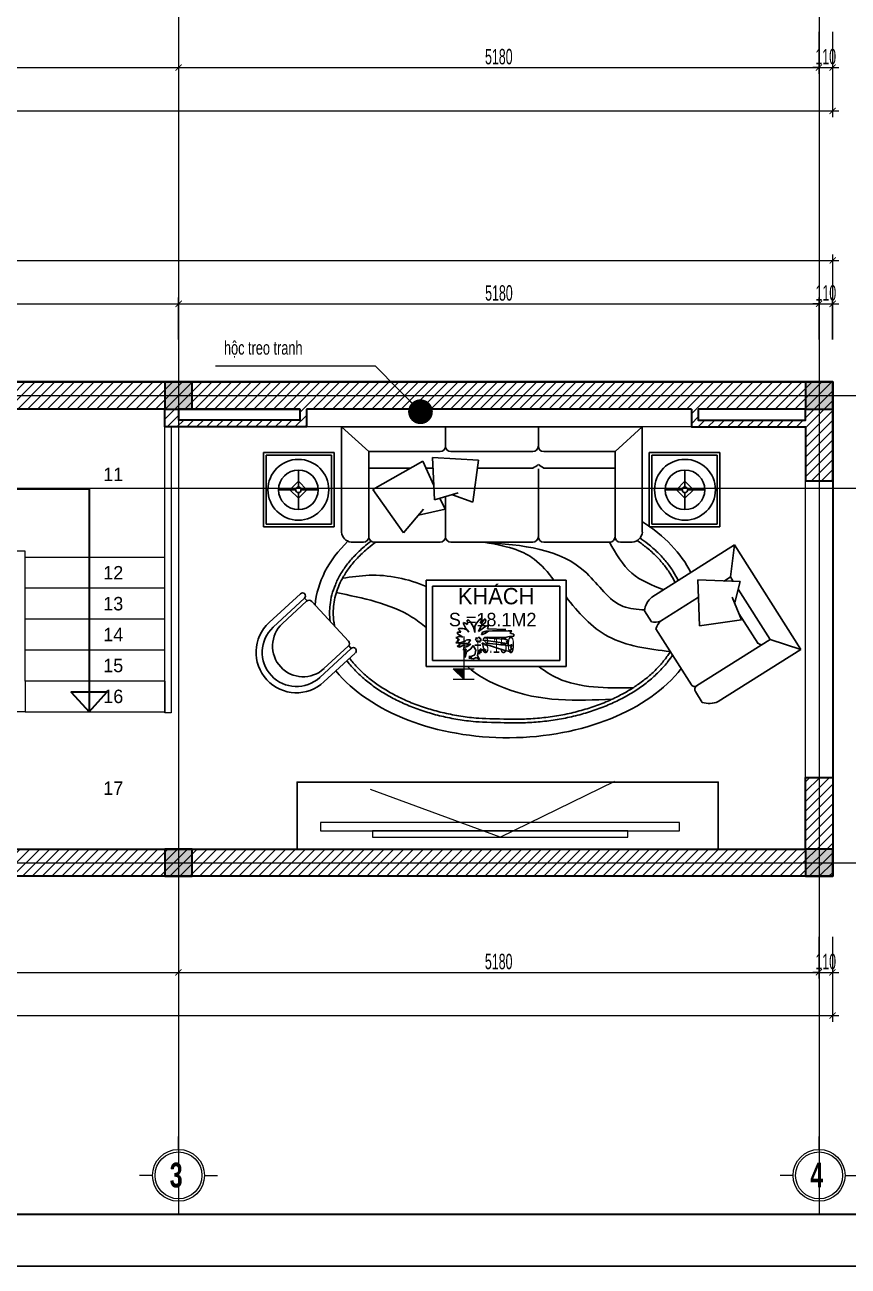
# Model space of a CAD drawing. Header units: millimetres. Extents: x 1336014 to 2939047, y -333549 to -60566.
# Drawn here: x 1375571 to 1382231, y -109720 to -99677 of the extents above; entities that cross this region are included whole.
import ezdxf
from ezdxf.enums import TextEntityAlignment as Align

# ---------------------------------------------------------------- set-up
doc = ezdxf.new("R2010")
doc.units = ezdxf.units.MM
doc.header["$MEASUREMENT"] = 0
doc.linetypes.add('CENTER2', pattern=[1.125, 0.75, -0.125, 0.125, -0.125])
for name, color, linetype, lineweight in [('01.Cut', 255, 'Continuous', 35), ('02.Thay', 145, 'Continuous', 15), ('03.Manh', 251, 'Continuous', 13), ('05.Text', 253, 'Continuous', 18), ('06.betong', 2, 'Continuous', 35), ('08.Dim', 156, 'Continuous', 15), ('09.Hatch', 250, 'Continuous', 5), ('10.Text', 254, 'Continuous', 18), ('10.truc', 250, 'CENTER2', 20), ('11.Khung bo', 32, 'Continuous', 50), ('12.Khung', 36, 'Continuous', 25), ('DIM', 252, 'Continuous', 20), ('NN_KI HIEU', 22, 'Continuous', 18)]:
    doc.layers.add(name, color=color, linetype=linetype, lineweight=lineweight)
for name, color, linetype in [('NET MANH', 251, 'Continuous'), ('NOITHAT', 250, 'Continuous'), ('text', 7, 'Continuous')]:
    doc.layers.add(name, color=color, linetype=linetype)
doc.layers.add('Tpl_Bound', color=1, linetype='Continuous', plot=False)
doc.styles.add('AVANTH', font='')
doc.styles.add('AVANTHB', font='')
doc.styles.add('TT5_Text Dim', font='hoatbif.shx', dxfattribs={"width": 0.6})
doc.styles.get('AVANTH').set_extended_font_data('.VnAvantH')
doc.styles.get('AVANTHB').set_extended_font_data('.VnAvantH', bold=True)
doc.dimstyles.new('TT5_Dim 1-100', dxfattribs={"dimscale": 100, "dimtxt": 2.2, "dimasz": 1, "dimexe": 1, "dimexo": 0.5, "dimgap": 0.5, "dimtad": 1, "dimdec": 0, "dimzin": 0, "dimdsep": 46, "dimtxsty": 'TT5_Text Dim', "dimblk": 'ARCHTICK', "dimcen": 0, "dimdle": 1, "dimclrd": 256, "dimclre": 256, "dimclrt": 1, "dimadec": 0, "dimazin": 0, "dimtfac": 0.015, "dimtdec": 0, "dimtix": 1, "dimtmove": 2, "dimatfit": 3, "dimldrblk": 'DOT', "dimfxl": 1, "dimtolj": 1, "dimtzin": 0, "dimlwd": -1, "dimlwe": -1, "dimarcsym": 1})
doc.dimstyles.new('TT5_Dim 1-50', dxfattribs={"dimscale": 50, "dimtxt": 2.5, "dimasz": 1, "dimexe": 1, "dimexo": 0.5, "dimgap": 0.5, "dimtad": 1, "dimdec": 0, "dimzin": 0, "dimdsep": 46, "dimtxsty": 'TT5_Text Dim', "dimblk": 'ARCHTICK', "dimcen": 0, "dimdle": 1, "dimclrd": 256, "dimclre": 256, "dimclrt": 1, "dimadec": 0, "dimazin": 0, "dimtfac": 0.015, "dimtdec": 0, "dimtix": 1, "dimtmove": 2, "dimatfit": 3, "dimldrblk": 'DOT', "dimfxl": 1, "dimtolj": 1, "dimtzin": 0, "dimlwd": -1, "dimlwe": -1, "dimarcsym": 1})
pattern_1 = [(45, (827697.484, -82061.864), (-39.7747564, 39.7747564), [])]

# ---------------------------------------------------------------- blocks, each defined once
blk = doc.blocks.new('100')
at = {"layer": '11.Khung bo', "const_width": 26.7}
blk.add_lwpolyline([(1860913, -945240), (1860913, -916940), (1896063, -916940), (1896063, -945240)], close=True, dxfattribs=at)
blk.add_lwpolyline([(1860913, -945240), (1860913, -916940), (1896063, -916940), (1896063, -945240)], close=True, dxfattribs=at)
blk.add_lwpolyline([(1860913, -945240), (1860913, -916940), (1896063, -916940), (1896063, -945240)], close=True, dxfattribs=at)
at = {"layer": '12.Khung'}
blk.add_lwpolyline([(1901579, -945940), (1901579, -916240), (1859580, -916240), (1859580, -945940)], close=True, dxfattribs=at)
blk.add_lwpolyline([(1901579, -945940), (1901579, -916240), (1859580, -916240), (1859580, -945940)], close=True, dxfattribs=at)
blk.add_lwpolyline([(1901579, -945940), (1901579, -916240), (1859580, -916240), (1859580, -945940)], close=True, dxfattribs=at)
blk = doc.blocks.new('DFGFH')
h = blk.add_hatch(color=256)
h.dxf.hatch_style = 1
h.paths.add_polyline_path([(15438, 12137), (15658, 12137), (15658, 12357), (15438, 12357)])
blk.add_lwpolyline([(15438, 12137), (15658, 12137), (15658, 12357), (15438, 12357)], close=True)
blk = doc.blocks.new('DANHTRUC')
for p, q in [((980383, -947347), (980383, -947137)), ((979963, -947767), (979753, -947767)), ((980803, -947767), (981013, -947767)), ((980383, -948187), (980383, -948397))]:
    blk.add_line(p, q)
for radius in [420, 380]:
    blk.add_circle((980383, -947767), radius)
blk = doc.blocks.new('_ARCHTICK')
at = {"const_width": 0.15}
blk.add_lwpolyline([(-0.5, -0.5), (0.5, 0.5)], dxfattribs=at)
blk = doc.blocks.new('*D215')
at = {"layer": '08.Dim', "transparency": 16777216}
for p, q in [((1373233, -107056), (1373233, -107393)), ((1376813, -107056), (1376813, -107393)), ((1373183, -107343), (1376863, -107343))]:
    blk.add_line(p, q, dxfattribs=at)
at = {"layer": 'Defpoints', "color": 0, "transparency": 16777216}
for p in [(1373233, -107031), (1376813, -107031), (1376813, -107343)]:
    blk.add_point(p, dxfattribs=at)
at = {"layer": '08.Dim', "transparency": 16777216, "xscale": 50, "yscale": 50, "zscale": 50, "rotation": 180}
blk.add_blockref('_ARCHTICK', (1373233, -107343), dxfattribs=at)
at = {"layer": '08.Dim', "transparency": 16777216, "xscale": 50, "yscale": 50, "zscale": 50}
blk.add_blockref('_ARCHTICK', (1376813, -107343), dxfattribs=at)
at = {"layer": '08.Dim', "color": 1, "transparency": 16777216, "insert": (1375023, -107256), "char_height": 125, "attachment_point": 5, "style": 'TT5_Text Dim'}
blk.add_mtext('\\A1;3580', dxfattribs=at)
blk = doc.blocks.new('_DOT')
blk.add_line((-0.5, 0), (-1, 0))
at = {"const_width": 0.5}
blk.add_lwpolyline([(-0.25, 0, 1), (0.25, 0, 1)], format="xyb", close=True, dxfattribs=at)
blk = doc.blocks.new('*D216')
at = {"layer": '08.Dim', "transparency": 16777216}
for p, q in [((1376814, -107056), (1376814, -107393)), ((1381994, -107056), (1381994, -107393)), ((1376764, -107343), (1382044, -107343))]:
    blk.add_line(p, q, dxfattribs=at)
at = {"layer": 'Defpoints', "color": 0, "transparency": 16777216}
for p in [(1376814, -107031), (1381994, -107031), (1381994, -107343)]:
    blk.add_point(p, dxfattribs=at)
at = {"layer": '08.Dim', "transparency": 16777216, "xscale": 50, "yscale": 50, "zscale": 50, "rotation": 180}
blk.add_blockref('_ARCHTICK', (1376814, -107343), dxfattribs=at)
at = {"layer": '08.Dim', "transparency": 16777216, "xscale": 50, "yscale": 50, "zscale": 50}
blk.add_blockref('_ARCHTICK', (1381994, -107343), dxfattribs=at)
at = {"layer": '08.Dim', "color": 1, "transparency": 16777216, "insert": (1379404, -107256), "char_height": 125, "attachment_point": 5, "style": 'TT5_Text Dim'}
blk.add_mtext('\\A1;5180', dxfattribs=at)
blk = doc.blocks.new('*D217')
at = {"layer": '08.Dim', "transparency": 16777216}
for p, q in [((1381994, -107056), (1381994, -107393)), ((1382104, -107056), (1382104, -107393)), ((1381994, -107343), (1381944, -107343)), ((1381994, -107343), (1382104, -107343)), ((1382104, -107343), (1382154, -107343))]:
    blk.add_line(p, q, dxfattribs=at)
at = {"layer": 'Defpoints', "color": 0, "transparency": 16777216}
for p in [(1381994, -107031), (1382104, -107031), (1382104, -107343)]:
    blk.add_point(p, dxfattribs=at)
at = {"layer": '08.Dim', "transparency": 16777216, "xscale": 50, "yscale": 50, "zscale": 50}
blk.add_blockref('_ARCHTICK', (1381994, -107343), dxfattribs=at)
at = {"layer": '08.Dim', "transparency": 16777216, "xscale": 50, "yscale": 50, "zscale": 50, "rotation": 180}
blk.add_blockref('_ARCHTICK', (1382104, -107343), dxfattribs=at)
at = {"layer": '08.Dim', "color": 1, "transparency": 16777216, "insert": (1382049, -107256), "char_height": 125, "attachment_point": 5, "style": 'TT5_Text Dim'}
blk.add_mtext('\\A1;110', dxfattribs=at)
blk = doc.blocks.new('*D223')
at = {"layer": '08.Dim', "transparency": 16777216}
for p, q in [((1367104, -107056), (1367104, -107743)), ((1382104, -107056), (1382104, -107743)), ((1367054, -107693), (1382154, -107693))]:
    blk.add_line(p, q, dxfattribs=at)
at = {"layer": 'Defpoints', "color": 0, "transparency": 16777216}
for p in [(1367104, -107031), (1382104, -107031), (1382104, -107693)]:
    blk.add_point(p, dxfattribs=at)
at = {"layer": '08.Dim', "transparency": 16777216, "xscale": 50, "yscale": 50, "zscale": 50, "rotation": 180}
blk.add_blockref('_ARCHTICK', (1367104, -107693), dxfattribs=at)
at = {"layer": '08.Dim', "transparency": 16777216, "xscale": 50, "yscale": 50, "zscale": 50}
blk.add_blockref('_ARCHTICK', (1382104, -107693), dxfattribs=at)
at = {"layer": '08.Dim', "color": 1, "transparency": 16777216, "insert": (1375104, -107606), "char_height": 125, "attachment_point": 5, "style": 'TT5_Text Dim'}
blk.add_mtext('\\A1;15000', dxfattribs=at)
blk = doc.blocks.new('tivisss')
at = {"layer": '03.Manh'}
for points in [[(-833.1, 25.6), (1103.1, 25.6), (1103.1, -17.8), (-833.1, -17.8)], [(-553.3, 60.3), (823.3, 60.3), (823.3, 25.6), (-553.3, 25.6)]]:
    blk.add_lwpolyline(points, close=True, dxfattribs=at)
for points in [[(135, 60.3), (-563.3, -197.3)], [(135, 60.3), (753.1, -240.9)]]:
    blk.add_lwpolyline(points, dxfattribs=at)
blk = doc.blocks.new('fadsbdfhgsfgs')
at = {"layer": 'NET MANH'}
for p, q in [((1252, 1239), (-1182, 1239)), ((-1182, 388), (-1182, 1239)), ((-1182, 1239), (-961, 1040)), ((-341, 1239), (-341, 1100)), ((410, 1062), (410, 1239)), ((1030, 1040), (1252, 1239)), ((1252, 388), (1252, 1239)), ((-341, 1100), (-341, 1195)), ((-341, 1062), (-341, 1195)), ((-341, 1195), (-341, 1062)), ((410, 1195), (410, 1062)), ((410, 1195), (410, 1075)), ((410, 1075), (410, 1195)), ((-1238, 1032), (-1809, 1032)), ((-1809, 1032), (-1809, 432)), ((-1259, 1011), (-1788, 1011)), ((-1788, 1011), (-1788, 454)), ((-1259, 454), (-1259, 1011)), ((-1238, 432), (-1238, 1032)), ((-961, 1040), (-961, 351)), ((-961, 351), (-961, 1040)), ((-961, 1040), (-385, 1040)), ((-296, 1040), (366, 1040)), ((454, 1040), (1030, 1040)), ((1030, 1040), (1030, 351)), ((1030, 351), (1030, 1040)), ((1310, 1032), (1881, 1032)), ((1310, 432), (1310, 1032)), ((1332, 1011), (1860, 1011)), ((1332, 454), (1332, 1011)), ((1860, 1011), (1860, 454)), ((1881, 1032), (1881, 432)), ((-961, 907), (-385, 907)), ((-296, 907), (151, 907)), ((142, 970), (514, 992)), ((189, 631), (142, 970)), ((514, 992), (498, 649)), ((503, 767), (594, 962)), ((569, 907), (510, 907)), ((594, 962), (999, 733)), ((690, 907), (1030, 907)), ((-1527, 754), (-1527, 891)), ((-341, 351), (-341, 900)), ((-341, 892), (-341, 351)), ((1600, 754), (1600, 891)), ((-1550, 731), (-1688, 731)), ((-1527, 800), (-1596, 731)), ((-1596, 731), (-1527, 662)), ((-1459, 731), (-1527, 800)), ((-1527, 662), (-1459, 731)), ((-1527, 708), (-1527, 571)), ((-1367, 731), (-1505, 731)), ((498, 649), (307, 706)), ((999, 733), (750, 384)), ((1440, 731), (1577, 731)), ((1531, 731), (1600, 800)), ((1600, 662), (1531, 731)), ((1600, 800), (1669, 731)), ((1669, 731), (1600, 662)), ((1600, 708), (1600, 571)), ((1623, 731), (1760, 731)), ((354, 691), (189, 631)), ((410, 351), (410, 675)), ((414, 574), (455, 662)), ((410, 534), (410, 351)), ((628, 525), (414, 574)), ((750, 384), (588, 573)), ((-1809, 432), (-1238, 432)), ((-1788, 454), (-1259, 454)), ((1881, 432), (1310, 432)), ((1860, 454), (1332, 454)), ((-1005, 307), (-1101, 307)), ((-385, 307), (-917, 307)), ((366, 307), (-296, 307)), ((986, 307), (454, 307)), ((1174, 307), (1074, 307)), ((-2463, -560), (-1928, 285)), ((-1928, 285), (-1260, -138)), ((-1928, 285), (-1894, 26)), ((-1973, -12), (-1631, 3)), ((-1894, 26), (-1917, -10)), ((-1894, 26), (-1896, 27)), ((-1894, 26), (-1844, -7)), ((-1631, 3), (-1644, -369)), ((-565, 0), (-565, -700)), ((565, 0), (-565, 0)), ((565, -700), (565, 0)), ((-1957, -74), (-2215, -480)), ((-1929, -182), (-1973, -12)), ((-515, -50), (-515, -650)), ((515, -50), (-515, -50)), ((515, -650), (515, -50)), ((-1984, -322), (-1909, -137)), ((-1636, -138), (-1330, -332)), ((1195, -493), (1491, -173)), ((1550, -146), (1530, -168)), ((1533, -171), (1729, -352)), ((1550, -146), (1803, -380)), ((1583, -110), (1837, -344)), ((-1963, -269), (-2115, -509)), ((-1257, -337), (-1200, -247)), ((-1644, -369), (-1984, -322)), ((-1292, -394), (-1579, -847)), ((70, -394), (-78, -398)), ((-78, -398), (-71, -405)), ((63, -365), (67, -387)), ((85, -372), (63, -365)), ((67, -387), (70, -394)), ((89, -314), (85, -332)), ((85, -332), (92, -347)), ((114, -394), (85, -372)), ((103, -325), (89, -314)), ((92, -347), (100, -354)), ((100, -354), (122, -369)), ((114, -343), (103, -325)), ((129, -347), (114, -343)), ((143, -416), (114, -394)), ((125, -310), (122, -332)), ((122, -332), (129, -347)), ((122, -369), (143, -416)), ((132, -317), (125, -310)), ((158, -347), (132, -317)), ((173, -372), (158, -347)), ((173, -405), (173, -372)), ((184, -380), (173, -424)), ((195, -361), (184, -380)), ((209, -336), (195, -361)), ((220, -325), (209, -336)), ((235, -325), (220, -325)), ((220, -420), (246, -391)), ((231, -350), (235, -325)), ((235, -358), (231, -350)), ((257, -394), (231, -405)), ((250, -347), (235, -358)), ((246, -391), (264, -354)), ((264, -343), (250, -347)), ((271, -391), (257, -394)), ((264, -354), (264, -343)), ((301, -391), (271, -391)), ((293, -409), (304, -398)), ((304, -398), (301, -391)), ((-2463, -560), (-2215, -480)), ((-1621, -856), (-2215, -480)), ((-122, -431), (-144, -438)), ((-144, -438), (-144, -453)), ((-144, -453), (-107, -456)), ((-126, -409), (-111, -424)), ((-96, -409), (-126, -409)), ((-111, -424), (-122, -431)), ((-107, -456), (-71, -464)), ((-93, -486), (-100, -500)), ((-82, -497), (-100, -515)), ((-100, -500), (-82, -497)), ((63, -413), (-96, -409)), ((-71, -478), (-93, -486)), ((-71, -405), (81, -413)), ((-71, -464), (74, -460)), ((96, -467), (-71, -478)), ((-71, -511), (100, -486)), ((92, -431), (63, -413)), ((74, -460), (96, -467)), ((100, -486), (78, -511)), ((81, -413), (111, -420)), ((118, -442), (92, -431)), ((111, -420), (118, -442)), ((122, -475), (125, -478)), ((132, -475), (122, -475)), ((125, -478), (125, -493)), ((125, -493), (132, -489)), ((132, -464), (132, -475)), ((147, -464), (132, -464)), ((132, -489), (132, -504)), ((132, -504), (136, -493)), ((136, -493), (154, -504)), ((154, -471), (147, -464)), ((147, -497), (162, -493)), ((154, -504), (147, -497)), ((162, -464), (154, -471)), ((158, -475), (162, -464)), ((169, -478), (158, -475)), ((158, -489), (169, -478)), ((162, -493), (158, -489)), ((173, -424), (173, -405)), ((224, -511), (209, -482)), ((209, -482), (231, -482)), ((231, -405), (220, -420)), ((231, -482), (242, -486)), ((242, -486), (250, -493)), ((250, -493), (282, -504)), ((271, -460), (293, -446)), ((286, -456), (271, -460)), ((286, -420), (293, -409)), ((308, -420), (286, -420)), ((301, -456), (286, -456)), ((293, -446), (312, -435)), ((297, -482), (326, -464)), ((312, -482), (297, -482)), ((312, -460), (301, -456)), ((301, -489), (312, -482)), ((315, -489), (301, -489)), ((304, -493), (315, -489)), ((319, -493), (304, -493)), ((312, -420), (308, -420)), ((312, -435), (312, -420)), ((326, -464), (312, -460)), ((312, -497), (319, -493)), ((326, -508), (312, -497)), ((-2463, -560), (-1795, -983)), ((-115, -548), (-137, -559)), ((-137, -559), (-107, -566)), ((-133, -522), (-115, -548)), ((-111, -530), (-133, -522)), ((-107, -566), (-122, -581)), ((-122, -581), (-71, -570)), ((-96, -530), (-111, -530)), ((-100, -515), (-71, -511)), ((78, -511), (-96, -530)), ((-71, -570), (96, -515)), ((103, -552), (81, -570)), ((81, -570), (92, -574)), ((92, -574), (129, -555)), ((96, -515), (114, -508)), ((107, -522), (103, -552)), ((114, -508), (107, -522)), ((129, -555), (114, -570)), ((114, -570), (132, -559)), ((132, -559), (122, -588)), ((122, -588), (132, -570)), ((132, -570), (136, -599)), ((136, -599), (143, -563)), ((143, -563), (151, -610)), ((165, -566), (187, -530)), ((173, -603), (165, -566)), ((187, -530), (206, -555)), ((206, -519), (271, -530)), ((235, -537), (206, -519)), ((206, -555), (239, -581)), ((290, -515), (224, -511)), ((261, -544), (235, -537)), ((239, -581), (250, -625)), ((242, -555), (264, -566)), ((253, -585), (242, -555)), ((250, -625), (253, -585)), ((264, -566), (261, -544)), ((271, -530), (297, -541)), ((282, -504), (304, -508)), ((304, -522), (290, -515)), ((290, -526), (304, -522)), ((315, -533), (290, -526)), ((297, -541), (315, -533)), ((304, -508), (326, -508)), ((1140, -590), (1393, -824)), ((1173, -553), (1193, -531)), ((1173, -553), (1427, -787)), ((1197, -535), (1393, -716)), ((-565, -700), (565, -700)), ((-515, -650), (515, -650)), ((151, -610), (136, -643)), ((136, -643), (162, -625)), ((162, -625), (184, -636)), ((198, -614), (173, -603)), ((184, -636), (220, -632)), ((220, -617), (198, -614)), ((198, -628), (220, -617)), ((220, -632), (198, -628)), ((-1612, -901), (-1667, -989))]:
    blk.add_line(p, q, dxfattribs=at)
for centre, radius in [((-1527, 731), 246), ((1600, 731), 246), ((-1527, 731), 160), ((1600, 731), 160), ((-1527, 731), 22.9), ((1600, 731), 22.9)]:
    blk.add_circle(centre, radius, dxfattribs=at)
for centre, radius, start, end in [((-385, 1084), 44.3, 270, 0), ((-296, 1084), 44.3, 180, 270), ((366, 1084), 44.3, 270, 0), ((454, 1084), 44.3, 180, 270), ((-503, 1130), 252, 297.7796, 309.9056), ((-179, 1130), 252, 230.0944, 242.2204), ((-1091, 399), 92.6, 186.9175, 263.8128), ((-1005, 351), 44.3, 270, 0), ((-917, 351), 44.3, 180, 270), ((-385, 351), 44.3, 270, 0), ((-296, 351), 44.3, 180, 270), ((366, 351), 44.3, 270, 0), ((454, 351), 44.3, 180, 270), ((986, 351), 44.3, 270, 0), ((1074, 351), 44.3, 180, 270), ((1159, 399), 93.2, 279.3389, 353.0653), ((-1363, -267), 165, 6.8712, 51.3082), ((1513, -193), 29.7, 47.2232, 137.2232), ((1567, -128), 24.8, 47.2232, 227.2232), ((-1286, -239), 102, 244.5251, 286.8822), ((-1399, -417), 109, 12.3153, 51.2592), ((1615, -584), 327, 227.2232, 47.2232), ((1561, -534), 248, 227.2232, 47.2232), ((1615, -584), 277, 227.2232, 47.2232), ((1217, -513), 29.7, 137.2232, 227.2232), ((-2207, -343), 190, 288.3581, 299.0761), ((1156, -571), 24.8, 47.2232, 227.2232), ((-1605, -830), 30.7, 235.8184, 328.1904), ((-1640, -884), 33.3, 327.8073, 57.8073), ((-1723, -818), 180, 246.5003, 288.1535)]:
    blk.add_arc(centre, radius, start, end, dxfattribs=at)
at = {"layer": 'NET MANH', "extrusion": (0, 0, -1)}
for centre, major_axis, ratio, start_param, end_param in [((-158, -264), (1496, 0), 0.675841, 9.751967, 10.24139), ((-28, -264), (1496, 0), 0.675841, 5.673874, 6.221497), ((-93, -264), (-1569, 1), 0.644341, 3.624419, 5.818937)]:
    blk.add_ellipse(centre, major_axis=major_axis, ratio=ratio, start_param=start_param, end_param=end_param, dxfattribs=at)
at = {"layer": 'NET MANH'}
for points, knots in [([(-1473, -4), (-1461, 21), (-1447, 46), (-1415, 97), (-1396, 123), (-1354, 174), (-1332, 199), (-1282, 248), (-1255, 271), (-1206, 310), (-1185, 326), (-1163, 342)], [9.7388302, 9.7388302, 9.7388302, 9.7388302, 9.8299443, 9.8299443, 9.9284654, 9.9284654, 10.0269864, 10.0269864, 10.1255075, 10.1255075, 10.1952204, 10.1952204, 10.1952204, 10.1952204]), ([(-1447, -20), (-1445, -15), (-1443, -10), (-1428, 18), (-1414, 42), (-1383, 89), (-1366, 112), (-1328, 158), (-1308, 180), (-1262, 225), (-1237, 248), (-1187, 287), (-1164, 304), (-1140, 321)], [9.7347734, 9.7347734, 9.7347734, 9.7347734, 9.7530877, 9.7530877, 9.845021, 9.845021, 9.936315, 9.936315, 10.0269584, 10.0269584, 10.1236117, 10.1236117, 10.2014156, 10.2014156, 10.2014156, 10.2014156]), ([(-1355, -78), (-1262, -42), (-1070, 34), (-969, 214), (-917, 307)], [0, 0, 0, 0, 291.339536, 599.890341, 599.890341, 599.890341, 599.890341]), ([(100, 307), (-210, 283), (-661, 247), (-942, -224), (-1140, -237), (-1201, -241)], [0, 0, 0, 0, 869.025601, 1268.246013, 1443.796014, 1443.796014, 1443.796014, 1443.796014]), ([(-466, 0), (-419, 63), (-302, 201), (-129, 269), (100, 307)], [1148.758097, 1148.758097, 1148.758097, 1148.758097, 1384.267105, 1693.563201, 1693.563201, 1693.563201, 1693.563201]), ([(974, 307), (994, 292), (1014, 277), (1061, 238), (1088, 213), (1137, 163), (1160, 137), (1200, 85), (1218, 58), (1247, 9), (1259, -14), (1279, -61), (1288, -84), (1302, -131), (1307, -154), (1314, -201), (1317, -225), (1318, -253), (1318, -259), (1318, -264), (1318, -288), (1316, -312), (1311, -349), (1309, -361), (1307, -373)], [5.5280165, 5.5280165, 5.5280165, 5.5280165, 5.5957117, 5.5957117, 5.6995064, 5.6995064, 5.8033011, 5.8033011, 5.9070958, 5.9070958, 5.9960345, 5.9960345, 6.0849732, 6.0849732, 6.1739119, 6.1739119, 6.2628506, 6.2628506, 6.2831853, 6.2831853, 6.2831853, 6.3754484, 6.3754484, 6.4210212, 6.4210212, 6.4210212, 6.4210212]), ([(1012, 316), (1032, 301), (1051, 286), (1096, 247), (1121, 223), (1168, 173), (1190, 148), (1229, 96), (1246, 70), (1277, 17), (1290, -10), (1312, -64), (1322, -91), (1336, -146), (1341, -173), (1346, -222), (1348, -243), (1348, -264), (1348, -287), (1346, -310), (1343, -333)], [5.5511384, 5.5511384, 5.5511384, 5.5511384, 5.6157017, 5.6157017, 5.7142228, 5.7142228, 5.8127439, 5.8127439, 5.9112649, 5.9112649, 6.009786, 6.009786, 6.1083071, 6.1083071, 6.2068282, 6.2068282, 6.2831853, 6.2831853, 6.2831853, 6.3658263, 6.3658263, 6.3658263, 6.3658263]), ([(565, -52), (713, 12), (945, 60), (1172, 26), (1243, 15)], [1798.030111, 1798.030111, 1798.030111, 1798.030111, 2268.475933, 2484.62656, 2484.62656, 2484.62656, 2484.62656]), ([(-1409, -578), (-1231, -557), (-894, -516), (-662, -263), (-565, -134)], [0, 0, 0, 0, 517.607959, 985.92191, 985.92191, 985.92191, 985.92191]), ([(1293, -101), (1077, -144), (813, -197), (602, -353), (565, -384)], [0, 0, 0, 0, 642.515577, 786.562462, 786.562462, 786.562462, 786.562462]), ([(1185, -632), (1178, -641), (1171, -650), (1145, -683), (1124, -705), (1079, -749), (1055, -771), (1002, -814), (973, -836), (910, -878), (876, -899), (806, -937), (769, -956), (692, -990), (652, -1005), (570, -1034), (528, -1047), (442, -1070), (398, -1080), (308, -1098), (263, -1105), (171, -1116), (124, -1120), (-100, -1125), (-146, -1125), (-240, -1124), (-287, -1121), (-380, -1113), (-426, -1108), (-517, -1094), (-562, -1085), (-650, -1065), (-693, -1053), (-777, -1027), (-818, -1013), (-898, -982), (-936, -965), (-1003, -931), (-1033, -916), (-1089, -883), (-1116, -866), (-1170, -828), (-1197, -808), (-1248, -765), (-1272, -744), (-1316, -699), (-1336, -677), (-1373, -631), (-1390, -607), (-1407, -582), (-1408, -580), (-1409, -578)], [6.753361, 6.753361, 6.753361, 6.753361, 6.790139, 6.790139, 6.882059, 6.882059, 6.97398, 6.97398, 7.072759, 7.072759, 7.173544, 7.173544, 7.27433, 7.27433, 7.375115, 7.375115, 7.475901, 7.475901, 7.576687, 7.576687, 7.677472, 7.677472, 7.778258, 7.778258, 7.879043, 7.879043, 7.979829, 7.979829, 8.080615, 8.080615, 8.1814, 8.1814, 8.282186, 8.282186, 8.382971, 8.382971, 8.483757, 8.483757, 8.566652, 8.566652, 8.649546, 8.649546, 8.741821, 8.741821, 8.833754, 8.833754, 8.925688, 8.925688, 9.017621, 9.017621, 9.024853, 9.024853, 9.024853, 9.024853]), ([(1208, -652), (1204, -657), (1200, -662), (1175, -693), (1153, -718), (1104, -767), (1078, -791), (1022, -837), (991, -860), (928, -903), (894, -923), (824, -962), (788, -980), (711, -1014), (672, -1030), (591, -1059), (549, -1072), (464, -1096), (420, -1106), (332, -1124), (287, -1131), (195, -1143), (149, -1148), (-73, -1154), (-120, -1155), (-213, -1155), (-259, -1153), (-351, -1146), (-397, -1142), (-488, -1129), (-533, -1121), (-621, -1103), (-665, -1092), (-750, -1068), (-791, -1054), (-872, -1025), (-911, -1008), (-986, -974), (-1023, -955), (-1092, -916), (-1125, -896), (-1188, -852), (-1218, -830), (-1273, -783), (-1299, -759), (-1347, -710), (-1369, -684), (-1403, -641), (-1415, -624), (-1427, -606)], [6.756427, 6.756427, 6.756427, 6.756427, 6.775791, 6.775791, 6.874312, 6.874312, 6.972833, 6.972833, 7.071354, 7.071354, 7.169875, 7.169875, 7.268396, 7.268396, 7.366917, 7.366917, 7.465438, 7.465438, 7.563959, 7.563959, 7.66248, 7.66248, 7.761002, 7.761002, 7.859523, 7.859523, 7.958044, 7.958044, 8.056565, 8.056565, 8.155086, 8.155086, 8.253607, 8.253607, 8.352128, 8.352128, 8.450649, 8.450649, 8.54917, 8.54917, 8.647691, 8.647691, 8.746212, 8.746212, 8.844733, 8.844733, 8.943255, 8.943255, 9.009799, 9.009799, 9.009799, 9.009799]), ([(-1105, -872), (-889, -873), (-607, -874), (-394, -737), (-345, -700)], [0, 0, 0, 0, 611.538959, 800.93075, 800.93075, 800.93075, 800.93075]), ([(232, -700), (158, -768), (-257, -994), (-650, -976), (-938, -963)], [1236.743188, 1236.743188, 1236.743188, 1236.743188, 1535.679806, 2344.663125, 2344.663125, 2344.663125, 2344.663125])]:
    blk.add_open_spline(points, degree=3, knots=knots, dxfattribs=at)
blk = doc.blocks.new('*D238')
at = {"layer": '08.Dim', "transparency": 16777216}
for p, q in [((1373234, -99735), (1373234, -100073)), ((1376814, -99735), (1376814, -100073)), ((1373184, -100023), (1376864, -100023))]:
    blk.add_line(p, q, dxfattribs=at)
at = {"layer": 'Defpoints', "color": 0, "transparency": 16777216}
for p in [(1373234, -99710), (1376814, -99710), (1376814, -100023)]:
    blk.add_point(p, dxfattribs=at)
at = {"layer": '08.Dim', "transparency": 16777216, "xscale": 50, "yscale": 50, "zscale": 50, "rotation": 180}
blk.add_blockref('_ARCHTICK', (1373234, -100023), dxfattribs=at)
at = {"layer": '08.Dim', "transparency": 16777216, "xscale": 50, "yscale": 50, "zscale": 50}
blk.add_blockref('_ARCHTICK', (1376814, -100023), dxfattribs=at)
at = {"layer": '08.Dim', "color": 1, "transparency": 16777216, "insert": (1375024, -99935), "char_height": 125, "attachment_point": 5, "style": 'TT5_Text Dim'}
blk.add_mtext('\\A1;3580', dxfattribs=at)
blk = doc.blocks.new('*D239')
at = {"layer": '08.Dim', "transparency": 16777216}
for p, q in [((1376815, -99735), (1376815, -100073)), ((1381995, -99735), (1381995, -100073)), ((1376765, -100023), (1382045, -100023))]:
    blk.add_line(p, q, dxfattribs=at)
at = {"layer": 'Defpoints', "color": 0, "transparency": 16777216}
for p in [(1376815, -99710), (1381995, -99710), (1381995, -100023)]:
    blk.add_point(p, dxfattribs=at)
at = {"layer": '08.Dim', "transparency": 16777216, "xscale": 50, "yscale": 50, "zscale": 50, "rotation": 180}
blk.add_blockref('_ARCHTICK', (1376815, -100023), dxfattribs=at)
at = {"layer": '08.Dim', "transparency": 16777216, "xscale": 50, "yscale": 50, "zscale": 50}
blk.add_blockref('_ARCHTICK', (1381995, -100023), dxfattribs=at)
at = {"layer": '08.Dim', "color": 1, "transparency": 16777216, "insert": (1379405, -99935), "char_height": 125, "attachment_point": 5, "style": 'TT5_Text Dim'}
blk.add_mtext('\\A1;5180', dxfattribs=at)
blk = doc.blocks.new('*D241')
at = {"layer": '08.Dim', "transparency": 16777216}
for p, q in [((1381994, -99735), (1381994, -100073)), ((1382104, -99735), (1382104, -100073)), ((1381994, -100023), (1381944, -100023)), ((1381994, -100023), (1382104, -100023)), ((1382104, -100023), (1382154, -100023))]:
    blk.add_line(p, q, dxfattribs=at)
at = {"layer": 'Defpoints', "color": 0, "transparency": 16777216}
for p in [(1381994, -99710), (1382104, -99710), (1382104, -100023)]:
    blk.add_point(p, dxfattribs=at)
at = {"layer": '08.Dim', "transparency": 16777216, "xscale": 50, "yscale": 50, "zscale": 50}
blk.add_blockref('_ARCHTICK', (1381994, -100023), dxfattribs=at)
at = {"layer": '08.Dim', "transparency": 16777216, "xscale": 50, "yscale": 50, "zscale": 50, "rotation": 180}
blk.add_blockref('_ARCHTICK', (1382104, -100023), dxfattribs=at)
at = {"layer": '08.Dim', "color": 1, "transparency": 16777216, "insert": (1382049, -99935), "char_height": 125, "attachment_point": 5, "style": 'TT5_Text Dim'}
blk.add_mtext('\\A1;110', dxfattribs=at)
blk = doc.blocks.new('*D242')
at = {"layer": '08.Dim', "transparency": 16777216}
for p, q in [((1367105, -99735), (1367105, -100423)), ((1382105, -99735), (1382105, -100423)), ((1367055, -100373), (1382155, -100373))]:
    blk.add_line(p, q, dxfattribs=at)
at = {"layer": 'Defpoints', "color": 0, "transparency": 16777216}
for p in [(1367105, -99710), (1382105, -99710), (1382105, -100373)]:
    blk.add_point(p, dxfattribs=at)
at = {"layer": '08.Dim', "transparency": 16777216, "xscale": 50, "yscale": 50, "zscale": 50, "rotation": 180}
blk.add_blockref('_ARCHTICK', (1367105, -100373), dxfattribs=at)
at = {"layer": '08.Dim', "transparency": 16777216, "xscale": 50, "yscale": 50, "zscale": 50}
blk.add_blockref('_ARCHTICK', (1382105, -100373), dxfattribs=at)
at = {"layer": '08.Dim', "color": 1, "transparency": 16777216, "insert": (1375305, -100285), "char_height": 125, "attachment_point": 5, "style": 'TT5_Text Dim'}
blk.add_mtext('\\A1;15000', dxfattribs=at)
blk = doc.blocks.new('*D244')
at = {"layer": '08.Dim', "transparency": 16777216}
for p, q in [((1373235, -102222), (1373235, -101884)), ((1376815, -102222), (1376815, -101884)), ((1373185, -101934), (1376865, -101934))]:
    blk.add_line(p, q, dxfattribs=at)
at = {"layer": 'Defpoints', "color": 0, "transparency": 16777216}
for p in [(1376815, -101934), (1373235, -102247), (1376815, -102247)]:
    blk.add_point(p, dxfattribs=at)
at = {"layer": '08.Dim', "transparency": 16777216, "xscale": 50, "yscale": 50, "zscale": 50, "rotation": 180}
blk.add_blockref('_ARCHTICK', (1373235, -101934), dxfattribs=at)
at = {"layer": '08.Dim', "transparency": 16777216, "xscale": 50, "yscale": 50, "zscale": 50}
blk.add_blockref('_ARCHTICK', (1376815, -101934), dxfattribs=at)
at = {"layer": '08.Dim', "color": 1, "transparency": 16777216, "insert": (1375025, -101847), "char_height": 125, "attachment_point": 5, "style": 'TT5_Text Dim'}
blk.add_mtext('\\A1;3580', dxfattribs=at)
blk = doc.blocks.new('*D245')
at = {"layer": '08.Dim', "transparency": 16777216}
for p, q in [((1376816, -102222), (1376816, -101884)), ((1381996, -102222), (1381996, -101884)), ((1376766, -101934), (1382046, -101934))]:
    blk.add_line(p, q, dxfattribs=at)
at = {"layer": 'Defpoints', "color": 0, "transparency": 16777216}
for p in [(1381996, -101934), (1376816, -102247), (1381996, -102247)]:
    blk.add_point(p, dxfattribs=at)
at = {"layer": '08.Dim', "transparency": 16777216, "xscale": 50, "yscale": 50, "zscale": 50, "rotation": 180}
blk.add_blockref('_ARCHTICK', (1376816, -101934), dxfattribs=at)
at = {"layer": '08.Dim', "transparency": 16777216, "xscale": 50, "yscale": 50, "zscale": 50}
blk.add_blockref('_ARCHTICK', (1381996, -101934), dxfattribs=at)
at = {"layer": '08.Dim', "color": 1, "transparency": 16777216, "insert": (1379406, -101847), "char_height": 125, "attachment_point": 5, "style": 'TT5_Text Dim'}
blk.add_mtext('\\A1;5180', dxfattribs=at)
blk = doc.blocks.new('*D247')
at = {"layer": '08.Dim', "transparency": 16777216}
for p, q in [((1381995, -102222), (1381995, -101884)), ((1382105, -102222), (1382105, -101884)), ((1381995, -101934), (1381945, -101934)), ((1381995, -101934), (1382105, -101934)), ((1382105, -101934), (1382155, -101934))]:
    blk.add_line(p, q, dxfattribs=at)
at = {"layer": 'Defpoints', "color": 0, "transparency": 16777216}
for p in [(1382105, -101934), (1381995, -102247), (1382105, -102247)]:
    blk.add_point(p, dxfattribs=at)
at = {"layer": '08.Dim', "transparency": 16777216, "xscale": 50, "yscale": 50, "zscale": 50}
blk.add_blockref('_ARCHTICK', (1381995, -101934), dxfattribs=at)
at = {"layer": '08.Dim', "transparency": 16777216, "xscale": 50, "yscale": 50, "zscale": 50, "rotation": 180}
blk.add_blockref('_ARCHTICK', (1382105, -101934), dxfattribs=at)
at = {"layer": '08.Dim', "color": 1, "transparency": 16777216, "insert": (1382050, -101847), "char_height": 125, "attachment_point": 5, "style": 'TT5_Text Dim'}
blk.add_mtext('\\A1;110', dxfattribs=at)
blk = doc.blocks.new('*D248')
at = {"layer": '08.Dim', "transparency": 16777216}
for p, q in [((1367056, -101584), (1382156, -101584)), ((1367106, -102222), (1367106, -101534)), ((1382106, -102222), (1382106, -101534))]:
    blk.add_line(p, q, dxfattribs=at)
at = {"layer": 'Defpoints', "color": 0, "transparency": 16777216}
for p in [(1382106, -101584), (1367106, -102247), (1382106, -102247)]:
    blk.add_point(p, dxfattribs=at)
at = {"layer": '08.Dim', "transparency": 16777216, "xscale": 50, "yscale": 50, "zscale": 50, "rotation": 180}
blk.add_blockref('_ARCHTICK', (1367106, -101584), dxfattribs=at)
at = {"layer": '08.Dim', "transparency": 16777216, "xscale": 50, "yscale": 50, "zscale": 50}
blk.add_blockref('_ARCHTICK', (1382106, -101584), dxfattribs=at)
at = {"layer": '08.Dim', "color": 1, "transparency": 16777216, "insert": (1375306, -101497), "char_height": 125, "attachment_point": 5, "style": 'TT5_Text Dim'}
blk.add_mtext('\\A1;15000', dxfattribs=at)
blk = doc.blocks.new('A$C4E7C6F34')
at = {"layer": 'DIM'}
blk.add_hatch(color=256, dxfattribs=at).paths.add_polyline_path([(-38, 0), (-38, 138), (-178, 138)])
for p, q in [((-38, 576), (-38, 0)), ((964, 248), (-178, 248)), ((-178, 138), (101, 138)), ((-178, 138), (-38, 0)), ((-178, 0), (101, 0))]:
    blk.add_line(p, q, dxfattribs=at)
at = {"layer": 'text', "style": 'TT5_Text Dim', "flags": 8}
blk.add_attdef('%%P0.000', text='', height=220, dxfattribs=at).set_placement((102, 461), align=Align.MIDDLE_LEFT)

msp = doc.modelspace()

# ---------------------------------------------------------------- hatches: boundary and pattern name
at = {"layer": '09.Hatch', "ltscale": 50}
h = msp.add_hatch(dxfattribs=at)
h.set_pattern_fill('TUONGXAY', color=256, scale=450, style=0)
h.set_pattern_definition(pattern_1)
h.paths.add_polyline_path([(1367105.5, -102565.8), (1367105.5, -102785.8), (1367105.5, -103290.6), (1367325.5, -103290.6), (1367325.5, -102785.8), (1371844.5, -102785.8), (1371844.5, -105415.8), (1372484.5, -105415.8), (1372484.5, -105305.8), (1371954.5, -105305.8), (1371954.5, -102785.8), (1373234.5, -102785.8), (1373234.5, -105415.8), (1373344.5, -105415.8), (1373344.5, -102785.8), (1376704.5, -102785.8), (1376704.5, -102930.4), (1377849.5, -102930.4), (1377849.5, -102785.8), (1380963.5, -102785.8), (1380963.5, -102930.4), (1381885.5, -102930.4), (1381885.5, -103365.8), (1382105.5, -103365.8), (1382105.5, -102565.8)])
h.paths.add_polyline_path([(1376816.5, -102785.8), (1377794.5, -102785.8), (1377794.5, -102875.4), (1376816.5, -102875.4)], flags=16)
h.paths.add_polyline_path([(1381018.5, -102785.8), (1381885.5, -102785.8), (1381885.5, -102875.4), (1381018.5, -102875.4)], flags=16)
h = msp.add_hatch(dxfattribs=at)
h.set_pattern_fill('TUONGXAY', color=256, scale=450, style=0)
h.set_pattern_definition(pattern_1)
h.paths.add_polyline_path([(1382105.5, -105765.8), (1381885.5, -105765.8), (1381885.5, -106345.8), (1367105.5, -106345.8), (1367105.5, -106565.8), (1382105.5, -106565.8)])

# ---------------------------------------------------------------- linework, layer by layer
at = {"layer": '01.Cut'}
for points in [[(1366205.5, -102565.8), (1382105.5, -102565.8), (1382105.5, -106565.8), (1366205.5, -106565.8)], [(1376816.5, -102785.8), (1377794.5, -102785.8), (1377794.5, -102875.4), (1376816.5, -102875.4)]]:
    msp.add_lwpolyline(points, close=True, dxfattribs=at)
for points in [[(1382105.5, -102565.8), (1367105.5, -102565.8), (1367105.5, -102785.8)], [(1382105.5, -103365.8), (1382105.5, -102565.8)], [(1376704.5, -102785.8), (1373344.5, -102785.8)], [(1377849.5, -102785.8), (1377849.5, -102930.4), (1376704.5, -102930.4), (1376704.5, -102785.8)], [(1377794.5, -102785.8), (1376816.5, -102785.8)], [(1380963.5, -102785.8), (1377849.5, -102785.8)], [(1380963.5, -102785.8), (1380963.5, -102930.4), (1381885.5, -102930.4)], [(1381018.5, -102785.8), (1381018.5, -102875.4), (1381885.5, -102875.4), (1381885.5, -102785.8), (1381018.5, -102785.8)], [(1377849.5, -102930.4), (1376816.5, -102930.4)], [(1380963.5, -102930.4), (1381885.5, -102930.4), (1381885.5, -103365.8)], [(1373869.5, -105235.8), (1373869.5, -103430.5), (1376090.6, -103430.5), (1376090.6, -105235.8), (1376235.6, -105076.2), (1375946.8, -105076.2), (1376090.6, -105235.8)], [(1381885.5, -103365.8), (1382105.5, -103365.8)], [(1382105.5, -105765.8), (1382105.5, -106565.8), (1367105.5, -106565.8), (1367105.5, -106345.8), (1381885.5, -106345.8), (1381885.5, -105765.8)], [(1381885.5, -105765.8), (1382105.5, -105765.8)]]:
    msp.add_lwpolyline(points, dxfattribs=at)
at = {"layer": '02.Thay'}
msp.add_line((1376704.5, -104985.8), (1376704.5, -102785.8), dxfattribs=at)
for points in [[(1377849.5, -102785.8), (1380963.5, -102785.8), (1380963.5, -102930.4), (1377849.5, -102930.4)], [(1376704.5, -102930.4), (1376754.5, -102930.4), (1376754.5, -105244.1), (1376704.5, -105244.1)], [(1381885.5, -103365.8), (1382105.5, -103365.8), (1382105.5, -105765.8), (1381885.5, -105765.8)]]:
    msp.add_lwpolyline(points, close=True, dxfattribs=at)
for points in [[(1375574.5, -104985.8), (1375574.5, -103935.8), (1374474.5, -103935.8), (1374474.5, -105235.8)], [(1376704.5, -103985.8), (1375574.5, -103985.8)], [(1376704.5, -104235.8), (1375574.5, -104235.8)], [(1376704.5, -104235.8), (1375574.5, -104235.8)], [(1376704.5, -104485.8), (1375574.5, -104485.8)], [(1376704.5, -104485.8), (1375574.5, -104485.8)], [(1376704.5, -104735.8), (1375574.5, -104735.8)], [(1376704.5, -104735.8), (1375574.5, -104735.8)], [(1375574.5, -104985.8), (1375574.5, -105235.8), (1374524.5, -105235.8)], [(1376704.5, -104985.8), (1375574.5, -104985.8)], [(1376704.5, -104985.8), (1375574.5, -104985.8)], [(1376704.5, -104985.8), (1376704.5, -105235.8)], [(1375574.5, -105235.8), (1376704.5, -105235.8)]]:
    msp.add_lwpolyline(points, dxfattribs=at)
at = {"layer": '10.truc'}
for p, q in [((1376814.5, -92320), (1376814.5, -109299.8)), ((1381995.5, -92320), (1381995.5, -109299.8)), ((1363917.5, -102675.8), (1384707.3, -102675.8)), ((1363917.5, -106455.8), (1384707.3, -106455.8))]:
    msp.add_line(p, q, dxfattribs=at)
at = {"layer": 'NN_KI HIEU', "ltscale": 2}
msp.add_line((1364678.1, -103425.1), (1383484.8, -103425.1), dxfattribs=at)
at = {"layer": 'NOITHAT'}
msp.add_lwpolyline([(1381179.2, -106345.8), (1377773.5, -106345.8), (1377773.5, -105803.7), (1381179.2, -105803.7)], close=True, dxfattribs=at)
at = {"layer": 'Tpl_Bound', "color": 1}
msp.add_lwpolyline([(1362817.5, -109719.8), (1362817.5, -91900), (1388017.3, -91900), (1388017.3, -109719.8)], close=True, dxfattribs=at)

# ---------------------------------------------------------------- block references
at = {"layer": '01.Cut', "xscale": -1}
msp.add_blockref('fadsbdfhgsfgs', (1379383.8, -104169.7), dxfattribs=at)
at = {"layer": '03.Manh', "xscale": -1.5, "yscale": 1.5, "zscale": 1.5, "rotation": 180}
msp.add_blockref('tivisss', (1379213.1, -106158.3), dxfattribs=at)
at = {"layer": '05.Text'}
for name, p, xscale, yscale, zscale in [('100', (247069.7, 457844.1), 0.6, 0.6, 0.6), ('DANHTRUC', (886622.8, 364898.4), 0.5, 0.5, 0.5), ('DANHTRUC', (891803.8, 364898.4), 0.5, 0.5, 0.5)]:
    msp.add_blockref(name, p, dxfattribs=dict(at, xscale=xscale, yscale=yscale, zscale=zscale))
at = {"layer": '06.betong'}
for p in [(1361266.4, -114922.6), (1366447.4, -114922.6), (1361266.4, -118702.6), (1366447.4, -118702.6)]:
    msp.add_blockref('DFGFH', p, dxfattribs=at)
at = {"layer": '08.Dim'}
ref = msp.add_blockref('A$C4E7C6F34', (1379143.9, -104971), dxfattribs=dict(at, xscale=0.6, yscale=0.6, zscale=0.6))
ref.add_attrib('%%P0.000', '+3.150', dxfattribs={"layer": 'text', "height": 132, "style": 'TT5_Text Dim', "width": 0.6, "flags": 8}).set_placement((1379205.3, -104694.2), align=Align.MIDDLE_LEFT)

# ---------------------------------------------------------------- texts
at = {"layer": '05.Text', "width": 0.7}
for s, height, style, p in [('héc treo tranh ', 110, 'TT5_Text Dim', (1377182.1, -102345.4)), ('3', 200, 'AVANTHB', (1376743.7, -109082.5)), ('4', 200, 'AVANTHB', (1381924.7, -109082.5))]:
    msp.add_text(s, height=height, dxfattribs=dict(at, style=style)).set_placement(p)
at = {"layer": '10.Text', "style": 'AVANTH'}
for s, p in [('11', (1376205.6, -103368.8)), ('12', (1376205.6, -104164.4)), ('13', (1376205.6, -104414.4)), ('s =18.1m2 ', (1379001.1, -104543.1)), ('14', (1376205.6, -104664.4)), ('15', (1376205.6, -104914.4)), ('16', (1376205.6, -105164.4)), ('17', (1376205.6, -105907.6))]:
    msp.add_text(s, height=108.9, dxfattribs=at).set_placement(p)
at = {"layer": '10.Text', "color": 4, "style": 'AVANTH'}
msp.add_text('kh¸ch', height=132, dxfattribs=at).set_placement((1379074.4, -104365.1))

# ---------------------------------------------------------------- dimensions: what is measured, and where the dimension line sits
at = {"layer": '08.Dim'}
for base, p1, p2, picture, middle in [((1382105.5, -100372.8), (1367105.5, -99710.2), (1382105.5, -99710.3), '*D242', (1375305.5, -100285.3)), ((1382106.5, -101584.1), (1367106.5, -102246.6), (1382106.5, -102246.6), '*D248', (1375306.5, -101496.6)), ((1382104.5, -107693.4), (1367104.5, -107030.9), (1382104.5, -107030.9), '*D223', (1375104.5, -107605.9))]:
    dim = msp.add_linear_dim(base=base, p1=p1, p2=p2, dimstyle='TT5_Dim 1-50', dxfattribs=at)
    dim.commit()
    dim.dimension.update_dxf_attribs({"geometry": picture, "text_midpoint": middle, "dimtype": 160})
for base, p1, p2, picture, middle in [((1376814.5, -100022.8), (1373234.5, -99710.2), (1376814.5, -99710.2), '*D238', (1375024.5, -99935.3)), ((1381995.5, -100022.8), (1376815.5, -99710.2), (1381995.5, -99710.2), '*D239', (1379405.5, -99935.3)), ((1382104.5, -100022.8), (1381994.5, -99710.2), (1382104.5, -99710.2), '*D241', (1382049.5, -99935.3)), ((1376815.5, -101934.1), (1373235.5, -102246.6), (1376815.5, -102246.6), '*D244', (1375025.5, -101846.6)), ((1381996.5, -101934.1), (1376816.5, -102246.6), (1381996.5, -102246.6), '*D245', (1379406.5, -101846.6)), ((1382105.5, -101934.1), (1381995.5, -102246.6), (1382105.5, -102246.6), '*D247', (1382050.5, -101846.6)), ((1376813.5, -107343.4), (1373233.5, -107030.9), (1376813.5, -107030.9), '*D215', (1375023.5, -107255.9)), ((1381994.5, -107343.4), (1376814.5, -107030.9), (1381994.5, -107030.9), '*D216', (1379404.5, -107255.9)), ((1382104.5, -107343.4), (1381994.5, -107030.9), (1382104.5, -107030.9), '*D217', (1382049.5, -107255.9))]:
    dim = msp.add_linear_dim(base=base, p1=p1, p2=p2, dimstyle='TT5_Dim 1-50', dxfattribs=at)
    dim.commit()
    dim.dimension.update_dxf_attribs({"geometry": picture, "text_midpoint": middle})

# ---------------------------------------------------------------- leaders
msp.add_leader([(1378771.5, -102807.2), (1378408.5, -102437.7), (1377113.7, -102437.7)], dimstyle='TT5_Dim 1-100', override={"dimasz": 2}, dxfattribs=at)

doc.saveas('drawing.dxf')
